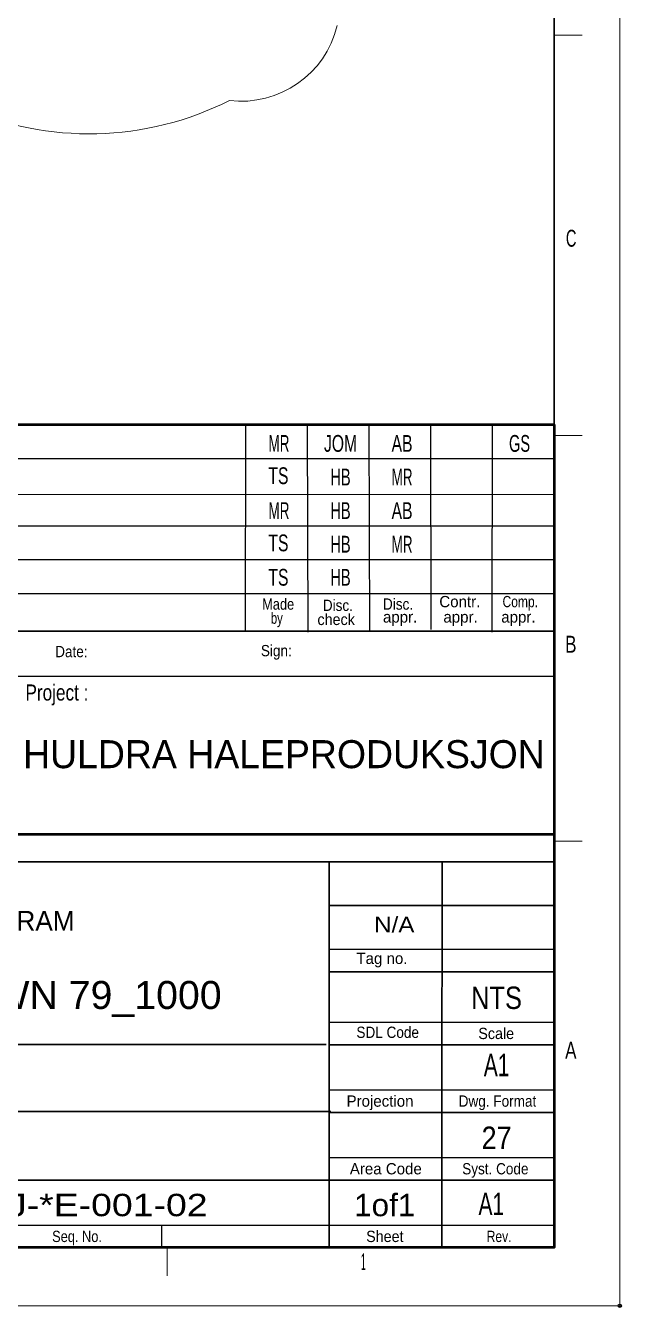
# Model space of a CAD drawing. Header units: millimetres. Extents: x 0 to 841, y 0 to 594.
# Drawn here: x 734.8 to 841.3, y -0.3 to 228.6 of the extents above; entities that cross this region are included whole.
import ezdxf
from ezdxf.enums import TextEntityAlignment as Align

# ---------------------------------------------------------------- set-up
doc = ezdxf.new("R2010")
doc.units = ezdxf.units.MM
doc.header["$LTSCALE"] = 1.2
doc.header["$PDMODE"] = 32
doc.header["$PDSIZE"] = 0.6
for name, color, linetype, lineweight in [('1', 7, 'Continuous', 13), ('12', 7, 'Continuous', 13), ('35', 7, 'Continuous', 25), ('51', 7, 'Continuous', 13), ('9', 7, 'Continuous', 13)]:
    doc.layers.add(name, color=color, linetype=linetype, lineweight=lineweight)
doc.layers.add('2', color=7, linetype='Continuous')
doc.layers.add('36', color=7, linetype='Continuous')

msp = doc.modelspace()

# ---------------------------------------------------------------- linework, layer by layer
at = {"layer": '1'}
for p, q in [((834.275, 226.838), (829.263, 226.838)), ((834.275, 155.357), (829.263, 155.357)), ((834.275, 82.924), (829.263, 82.924)), ((760.1, 10.382), (760.1, 5.348))]:
    msp.add_line(p, q, dxfattribs=at)
at = {"layer": '1', "lineweight": 25}
for p, q in [((774.126, 157.346), (774.063, 120.466)), ((774.126, 157.346), (774.063, 120.466)), ((785.151, 157.346), (785.236, 120.283)), ((785.151, 157.346), (785.236, 120.283)), ((796.178, 157.346), (796.283, 120.431)), ((796.178, 157.346), (796.283, 120.431)), ((807.203, 157.346), (807.214, 120.761)), ((807.203, 157.346), (807.214, 120.761)), ((818.23, 157.346), (818.146, 120.265)), ((818.23, 157.346), (818.146, 120.265)), ((648.817, 151.25), (829.261, 151.25)), ((648.817, 151.25), (829.261, 151.25)), ((648.819, 144.924), (829.26, 144.828)), ((648.819, 144.924), (829.26, 144.828)), ((648.82, 139.265), (829.263, 139.261)), ((648.82, 139.265), (829.263, 139.261)), ((648.809, 133.207), (829.268, 133.207)), ((648.809, 133.207), (829.268, 133.207)), ((648.805, 127.143), (829.255, 127.143)), ((648.805, 127.143), (829.255, 127.143)), ((648.715, 112.394), (829.268, 112.394)), ((648.715, 112.394), (829.268, 112.394)), ((789.239, 63.64), (829.277, 63.64)), ((789.239, 63.64), (829.277, 63.64)), ((789.161, 50.628), (829.268, 50.628)), ((789.161, 50.628), (829.268, 50.628)), ((789.161, 38.546), (829.282, 38.546)), ((789.161, 38.546), (829.282, 38.546)), ((789.161, 26.465), (829.277, 26.465)), ((789.161, 26.465), (829.277, 26.465)), ((648.816, 14.384), (829.277, 14.384)), ((648.816, 14.384), (829.277, 14.384)), ((759.09, 14.384), (759.09, 10.357)), ((759.09, 14.384), (759.09, 10.357)), ((759.09, 14.384), (759.09, 10.357)), ((759.09, 14.384), (759.09, 10.357))]:
    msp.add_line(p, q, dxfattribs=at)
at = {"layer": '1', "lineweight": 35}
for p, q in [((829.255, 157.346), (829.255, 83.324)), ((829.249, 120.466), (648.8, 120.45)), ((829.249, 120.466), (648.8, 120.45)), ((829.277, 79.248), (648.866, 79.248)), ((829.277, 79.248), (648.866, 79.248)), ((789.072, 22.456), (789.065, 79.232)), ((789.072, 22.456), (789.065, 79.232)), ((809.208, 34.52), (809.285, 79.229)), ((809.208, 34.52), (809.285, 79.229)), ((829.277, 71.436), (789.106, 71.436)), ((829.277, 71.436), (789.106, 71.436)), ((829.277, 59.624), (788.984, 59.609)), ((829.277, 59.624), (788.984, 59.609)), ((788.548, 46.606), (648.814, 46.606)), ((788.548, 46.606), (648.814, 46.606)), ((829.277, 46.601), (789.161, 46.601)), ((829.277, 46.601), (789.161, 46.601)), ((789.334, 34.672), (648.989, 34.672)), ((789.334, 34.672), (648.989, 34.672)), ((809.208, 34.52), (789.161, 34.52)), ((809.208, 34.52), (789.161, 34.52)), ((809.208, 22.439), (809.208, 34.52)), ((829.282, 34.52), (809.208, 34.52)), ((809.208, 22.439), (809.208, 34.52)), ((829.282, 34.52), (809.208, 34.52)), ((829.268, 22.439), (648.964, 22.439)), ((829.268, 22.439), (648.964, 22.439)), ((789.071, 10.368), (789.071, 22.449)), ((789.071, 10.368), (789.071, 22.449)), ((809.208, 10.357), (809.208, 22.439)), ((809.208, 10.357), (809.208, 22.439)), ((829.263, 10.382), (10.333, 10.382))]:
    msp.add_line(p, q, dxfattribs=at)
at = {"layer": '1', "lineweight": 53}
msp.add_line((829.255, 157.346), (829.255, 83.324), dxfattribs=at)
at = {"layer": '1', "lineweight": 35}
for points in [[(829.263, 10.382), (829.263, 582.228), (10.333, 582.228), (10.333, 10.382)], [(648.776, 84.099), (648.83, 157.346), (829.255, 157.346)]]:
    msp.add_lwpolyline(points, dxfattribs=at)
at = {"layer": '1', "lineweight": 53}
msp.add_lwpolyline([(648.776, 84.099), (648.83, 157.346), (829.255, 157.346)], dxfattribs=at)
at = {"layer": '1', "lineweight": 35}
msp.add_lwpolyline([(648.803, 84.205), (829.263, 84.205), (829.263, 10.382), (648.803, 10.382)], close=True, dxfattribs=at)
at = {"layer": '1', "lineweight": 53}
msp.add_lwpolyline([(648.803, 84.205), (829.263, 84.205), (829.263, 10.382), (648.803, 10.382)], close=True, dxfattribs=at)
at = {"layer": '12'}
msp.add_lwpolyline([(0, 594), (841, 594), (841, 0), (0, 0)], close=True, dxfattribs=at)
at = {"layer": '2'}
msp.add_point((841, 0), dxfattribs=at)
at = {"layer": '51'}
for centre, radius, start, end in [((773.331, 232.75), 17.687, 263.15549, 346.29029), ((746.207, 264.761), 55.526, 245.91941, 296.77697)]:
    msp.add_arc(centre, radius, start, end, dxfattribs=at)
at = {"layer": '9'}
msp.add_lwpolyline([(0, 0), (841, 0), (841, 594), (0, 594)], close=True, dxfattribs=at)

# ---------------------------------------------------------------- texts
at = {"layer": '1'}
for s, width, p in [('C', 0.65, (833.271, 189.083)), ('B', 0.75, (833.271, 116.596)), ('A', 0.75, (833.271, 44.109))]:
    msp.add_text(s, height=3.02, dxfattribs=dict(at, width=width)).set_placement(p, align=Align.RIGHT)
for s, height, width, p in [('Made', 2.013, 0.85, (777.088, 124.269)), ('Made', 2.013, 0.85, (777.088, 124.269)), ('Disc.', 2.013, 0.9, (787.931, 124.047)), ('Disc.', 2.013, 0.9, (787.931, 124.047)), ('Disc.', 2.013, 0.9, (798.683, 124.269)), ('Disc.', 2.013, 0.9, (798.683, 124.269)), ('Comp.', 2.013, 0.8, (820.052, 124.711)), ('Comp.', 2.013, 0.8, (820.052, 124.711)), ('by', 2.013, 0.75, (778.636, 121.751)), ('by', 2.013, 0.75, (778.636, 121.751)), ('check', 2.013, 0.95, (786.973, 121.53)), ('check', 2.013, 0.95, (786.973, 121.53)), ('Date:', 2.013, 0.9, (740.087, 115.793)), ('Date:', 2.013, 0.9, (740.087, 115.793)), ('Sign:', 2.013, 0.9, (776.857, 115.958)), ('Sign:', 2.013, 0.9, (776.857, 115.958)), ('Project :', 2.867, 0.8, (734.776, 108.05)), ('Project :', 2.867, 0.8, (734.776, 108.05)), ('N/A', 2.813, 1.15, (797.101, 66.635)), ('SDL Code', 2.013, 0.9, (793.937, 47.812)), ('SDL Code', 2.013, 0.9, (793.937, 47.812)), ('Scale', 2.013, 0.95, (815.724, 47.608)), ('Scale', 2.013, 0.95, (815.724, 47.608)), ('Dwg. Format', 2.013, 0.9, (812.216, 35.527)), ('Dwg. Format', 2.013, 0.9, (812.216, 35.527)), ('Syst. Code', 2.013, 0.9, (812.843, 23.445)), ('Syst. Code', 2.013, 0.9, (812.843, 23.445)), ('Seq. No.', 2.013, 0.85, (739.545, 11.364)), ('Seq. No.', 2.013, 0.85, (739.545, 11.364)), ('Sheet', 2.013, 0.95, (795.677, 11.364)), ('Sheet', 2.013, 0.95, (795.677, 11.364)), ('Rev.', 2.013, 0.8, (817.227, 11.364)), ('Rev.', 2.013, 0.8, (817.227, 11.364))]:
    msp.add_text(s, height=height, dxfattribs=dict(at, width=width)).set_placement(p)
for s, p in [('Contr.', (808.753, 124.711)), ('Contr.', (808.753, 124.711)), ('appr.', (798.683, 121.972)), ('appr.', (798.683, 121.972)), ('appr.', (809.482, 121.972)), ('appr.', (809.482, 121.972)), ('appr.', (819.824, 121.972)), ('appr.', (819.824, 121.972)), ('Tag no.', (793.934, 61.013)), ('Tag no.', (793.934, 61.013)), ('Projection', (792.169, 35.527)), ('Projection', (792.169, 35.527)), ('Area Code', (792.757, 23.445)), ('Area Code', (792.757, 23.445))]:
    msp.add_text(s, height=2.013, dxfattribs=at).set_placement(p)
at = {"layer": '1', "width": 0.4}
msp.add_text('1', height=3.02, dxfattribs=at).set_placement((795.18, 6.354), align=Align.CENTER)
at = {"layer": '2'}
for s, width, p in [('MR', 0.6, (780.094, 152.462)), ('JOM', 0.7, (791.094, 152.462)), ('AB', 0.7, (802.094, 152.462)), ('GS', 0.65, (823.094, 152.462)), ('TS', 0.7, (779.992, 146.698)), ('HB', 0.65, (791.094, 146.462)), ('MR', 0.6, (802.094, 146.462)), ('MR', 0.6, (780.094, 140.462)), ('HB', 0.65, (791.094, 140.462)), ('AB', 0.7, (802.094, 140.462)), ('TS', 0.7, (779.992, 134.698)), ('HB', 0.65, (791.094, 134.462)), ('MR', 0.6, (802.094, 134.462)), ('TS', 0.7, (779.992, 128.557)), ('HB', 0.65, (791.094, 128.557))]:
    msp.add_text(s, height=3, dxfattribs=dict(at, width=width)).set_placement(p, align=Align.CENTER)
msp.add_text('HULDRA HALEPRODUKSJON', height=5, dxfattribs=at).set_placement((780.975, 95.976), align=Align.CENTER)
at = {"layer": '35'}
msp.add_text('SYSTEM CONTROL DIAGRAM', height=3.5, dxfattribs=at).set_placement((676.992, 66.976))
at = {"layer": '35', "width": 1.15}
msp.add_text('N/A', height=2.813, dxfattribs=at).set_placement((797.101, 66.635))
at = {"layer": '36'}
for s, height, width, p in [('PROCESS SHUT DOWN 79_1000', 5, 1.05, (660.992, 52.976)), ('20-J-*E-001-02', 4, 1.25, (721.992, 15.976))]:
    msp.add_text(s, height=height, dxfattribs=dict(at, width=width)).set_placement(p)
for s, width, p in [('NTS', 0.85, (818.978, 52.976)), ('A1', 0.7, (818.992, 40.976)), ('27', 0.9, (818.992, 27.976)), ('1of1', 1.05, (798.992, 15.976)), ('A1', 0.7, (818.047, 16.172))]:
    msp.add_text(s, height=4, dxfattribs=dict(at, width=width)).set_placement(p, align=Align.CENTER)

doc.saveas('drawing.dxf')
